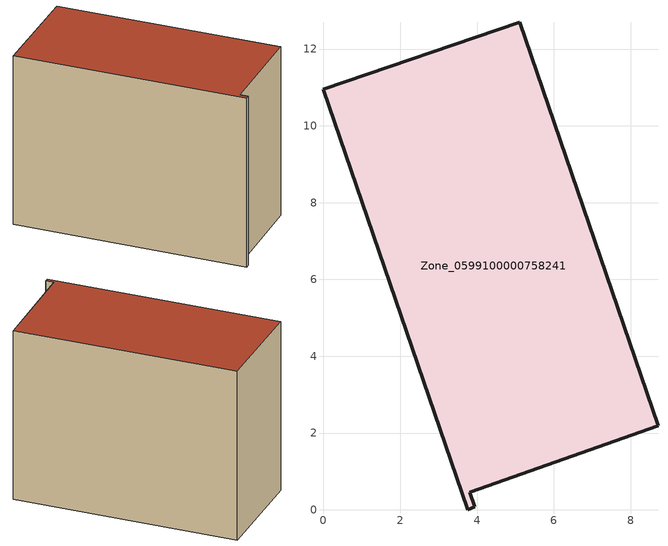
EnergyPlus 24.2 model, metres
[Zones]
Zone_0599100000758241
 floor ground (C_G): 0,10.95 5.11,12.7 8.71,2.19 3.81,0.46 3.94,0.08 3.75,0 z0
 wall outside (C_F): 5.11,12.7 0,10.95 3.75,0 3.94,0.08 3.81,0.46 8.71,2.19 5.11,12.7 z0:8.72
 roof outside (C_R): 0,10.95 3.75,0 3.94,0.08 3.81,0.46 8.71,2.19 5.11,12.7 z8.72
[BUILDING]
Pand.0599100000758241: North Axis=0; Terrain=City; Loads Convergence Tolerance Value=0.04; Temperature Convergence Tolerance Value=0.4; Solar Distribution=FullExterior; Maximum Number of Warmup Days=25; Minimum Number of Warmup Days=1
[Site:Location]
Rotterdam.The.Hague.AP_ZH_NLD Design_Conditions: Latitude=51.96; Longitude=4.45; Time Zone=1; Elevation=-4.5
[SITE:GROUNDTEMPERATURE:BUILDINGSURFACE]
18, 18, 18, 18, 18, 18, 18, 18, 18, 18, 18, 18
[MATERIAL] Thermal Absorptance=0.9; Solar Absorptance=0.7; Visible Absorptance=0.7
Name | Roughness | Thickness | Conductivity | Density | Specific Heat
G.TI.2006-2014 | MediumSmooth | 0.15 | 0.06 | 540 | 1210
F.TI.2006-2014 | Rough | 0.3 | 0.12 | 1920 | 840
R.TI.2006-2014 | MediumRough | 0.2 | 0.08 | 1500 | 1000
[CONSTRUCTION]
C_G: G.TI.2006-2014
C_F: F.TI.2006-2014
C_R: R.TI.2006-2014
[ZONE]
Zone_0599100000758241: Type=1; Multiplier=1; Ceiling Height=Autocalculate; Volume=Autocalculate; Floor Area=autocalculate; Part of Total Floor Area=Yes
[ZONEINFILTRATION:DESIGNFLOWRATE]
Infil_Zone_0599100000758241: Zone or ZoneList or Space or SpaceList=Zone_0599100000758241; Schedule=AlwaysOn; Design Flow Rate Calculation Method=Flow/Area; Flow Rate per Floor Area=0.0015; Constant Term Coefficient=1; Temperature Term Coefficient=0; Velocity Term Coefficient=0; Velocity Squared Term Coefficient=0
[HVACTEMPLATE:ZONE:IDEALLOADSAIRSYSTEM]
Zone_0599100000758241: Maximum Heating Supply Air Temperature=50; Minimum Cooling Supply Air Temperature=13; Maximum Heating Supply Air Humidity Ratio=0.0156; Minimum Cooling Supply Air Humidity Ratio=0.0077; Heating Limit=NoLimit; Cooling Limit=NoLimit; Dehumidification Control Type=ConstantSensibleHeatRatio; Cooling Sensible Heat Ratio=0.7; Dehumidification Setpoint=60; Humidification Control Type=None; Humidification Setpoint=30; Outdoor Air Method=None; Outdoor Air Flow Rate per Person=0.00944; Outdoor Air Flow Rate per Zone Floor Area=0; Outdoor Air Flow Rate per Zone=0; Demand Controlled Ventilation Type=None; Outdoor Air Economizer Type=NoEconomizer; Heat Recovery Type=None; Sensible Heat Recovery Effectiveness=0.7; Latent Heat Recovery Effectiveness=0.65
[ZONECONTROL:THERMOSTAT]
ThermostatControl_Zone_0599100000758241: Zone or ZoneList=Zone_0599100000758241; Control Type Schedule=DualSetpointControlType; Control 1=Thermostat_Zone_0599100000758241; Temperature Difference Between Cutout And Setpoint=0
[THERMOSTATSETPOINT:DUALSETPOINT]
Thermostat_Zone_0599100000758241: Heating Setpoint Temperature Schedule=HeatingSetpoint_Zone_0599100000758241; Cooling Setpoint Temperature Schedule=CoolingSetpoint_Zone_0599100000758241
[SCHEDULE:COMPACT]
HeatingSetpoint_Zone_0599100000758241: Through: 12/31, For: AllDays, Until: 24:00, 21
CoolingSetpoint_Zone_0599100000758241: Through: 12/31, For: AllDays, Until: 24:00, 24
DualSetpointControlType: Through: 12/31, For: AllDays, Until: 24:00, 4
AlwaysOn: Through: 12/31, For: AllDays, Until: 24:00, 1
